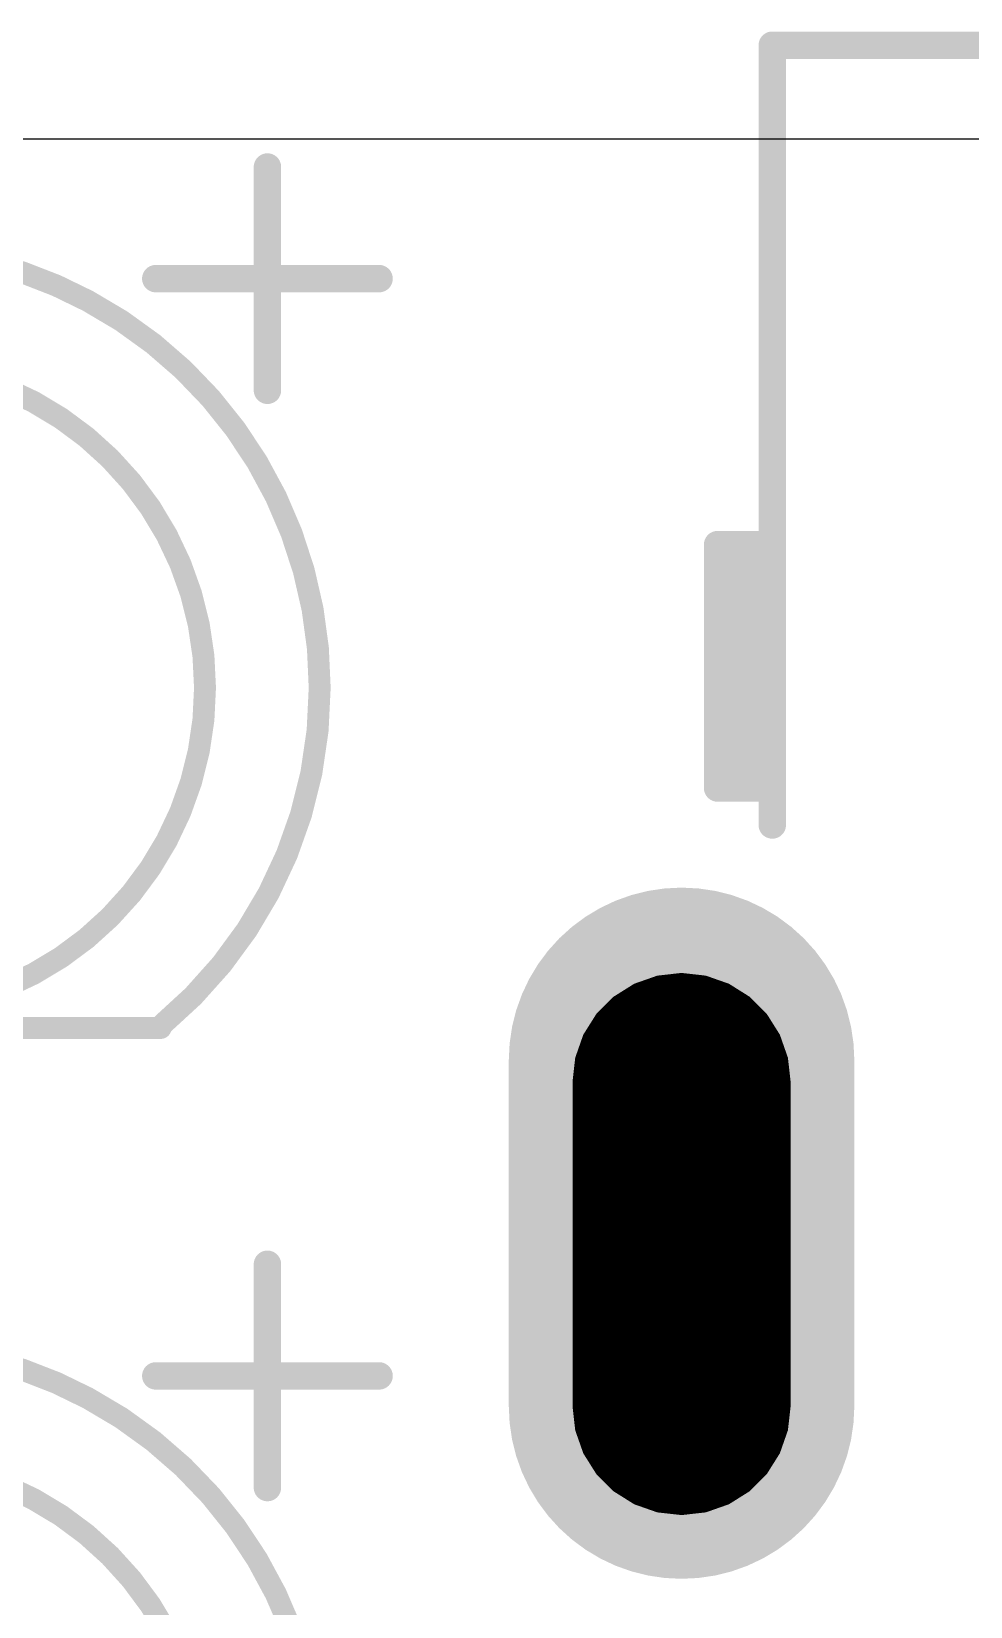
# Model space of a CAD drawing. Extents: x -2.2 to 51.7, y -0.4 to 51.
# Drawn here: x 34.67 to 39.02, y 43.69 to 50.98 of the extents above; entities that cross this region are included whole.
import ezdxf

# ---------------------------------------------------------------- set-up
doc = ezdxf.new("R2010")
doc.units = 0
for name, color, linetype in [('17', 94, 'CONTINUOUS'), ('20', 178, 'CONTINUOUS'), ('21', 250, 'CONTINUOUS'), ('253', 6, 'CONTINUOUS'), ('41', 14, 'CONTINUOUS'), ('46', 134, 'CONTINUOUS'), ('51', 250, 'CONTINUOUS')]:
    doc.layers.add(name, color=color, linetype=linetype)

# ---------------------------------------------------------------- blocks, each defined once
blk = doc.blocks.new('LONGP100')
at = {"const_width": 1}
blk.add_lwpolyline([(-0.5, 0), (0.5, 0)], dxfattribs=at)
at = {"const_width": 0.5}
for points in [[(-0.5, 0.25, 1), (-0.5, -0.25)], [(0.5, -0.25, 1), (0.5, 0.25)]]:
    blk.add_lwpolyline(points, format="xyb", dxfattribs=at)

msp = doc.modelspace()

# ---------------------------------------------------------------- linework, layer by layer
at = {"layer": '20'}
msp.add_line((49.53, 50.4825), (0, 50.4825), dxfattribs=at)
at = {"layer": '21'}
for points, const_width in [([(38.1318, 50.9175, 1), (38.0682, 50.9175)], 0.0635), ([(38.1, 50.9493, 1), (38.1, 50.8858)], 0.0635), ([(38.18, 50.9493, 1), (38.18, 50.8858)], 0.0635), ([(38.18, 50.8858, 1), (38.18, 50.9493)], 0.0635), ([(35.7943, 50.3537, 1), (35.7308, 50.3537)], 0.0635), ([(35.2456, 49.8686, 1), (35.2456, 49.8051)], 0.0635), ([(36.2794, 49.8051, 1), (36.2794, 49.8686)], 0.0635), ([(36.0045, 47.9425, 0.277), (34.9287, 49.7354)], 0.1016), ([(34.9407, 49.7578, 1), (34.9167, 49.713)], 0.0508), ([(35.7308, 49.3199, 1), (35.7943, 49.3199)], 0.0635), ([(35.2734, 46.3815, 0.2226), (36.0045, 47.9425)], 0.1016), ([(35.9791, 47.9425, 1), (36.0299, 47.9425)], 0.0508), ([(38.0682, 47.3075, 1), (38.1318, 47.3075)], 0.0635), ([(35.0139, 46.3931, 1), (35.0139, 46.3423)], 0.0508), ([(35.2679, 46.3423, 1), (35.2679, 46.3931)], 0.0508), ([(35.7943, 45.2737, 1), (35.7308, 45.2737)], 0.0635), ([(35.2456, 44.7886, 1), (35.2456, 44.7251)], 0.0635), ([(36.2794, 44.7251, 1), (36.2794, 44.7886)], 0.0635), ([(36.0045, 42.8625, 0.277), (34.9287, 44.6554)], 0.1016), ([(34.9407, 44.6778, 1), (34.9167, 44.633)], 0.0508), ([(35.7308, 44.2399, 1), (35.7943, 44.2399)], 0.0635)]:
    msp.add_lwpolyline(points, format="xyb", dxfattribs=dict(at, const_width=const_width))
for points, const_width in [([(38.18, 50.9175), (38.1, 50.9175)], 0.127), ([(38.1, 50.9175), (38.1, 47.3075)], 0.127), ([(48.18, 50.9175), (38.18, 50.9175)], 0.127), ([(35.7625, 49.3199), (35.7625, 50.3537)], 0.127), ([(35.2456, 49.8368), (36.2794, 49.8368)], 0.127), ([(35.2679, 46.3677), (35.0139, 46.3677)], 0.1016), ([(35.7625, 44.2399), (35.7625, 45.2737)], 0.127), ([(35.2456, 44.7568), (36.2794, 44.7568)], 0.127)]:
    msp.add_lwpolyline(points, dxfattribs=dict(at, const_width=const_width))
at = {"layer": '253', "const_width": 0.1016}
for points in [[(33.9725, 46.4415, 1), (33.9725, 49.4435, 1), (33.9725, 46.4415)], [(33.9725, 41.3615, 1), (33.9725, 44.3635, 1), (33.9725, 41.3615)]]:
    msp.add_lwpolyline(points, format="xyb", dxfattribs=at)
at = {"layer": '41', "const_width": 0.0635}
for points in [[(37.8788, 48.6055, 1), (37.8152, 48.6055)], [(37.847, 48.6373, 1), (37.847, 48.5737)], [(38.1248, 48.6055, 1), (38.0613, 48.6055)], [(38.093, 48.5737, 1), (38.093, 48.6373)], [(37.847, 48.5458, 1), (37.847, 48.4823)], [(38.093, 48.4823, 1), (38.093, 48.5458)], [(37.847, 48.4188, 1), (37.847, 48.3552)], [(38.093, 48.3552, 1), (38.093, 48.4188)], [(37.847, 48.2918, 1), (37.847, 48.2283)], [(38.093, 48.2283, 1), (38.093, 48.2918)], [(37.847, 48.1648, 1), (37.847, 48.1013)], [(38.093, 48.1013, 1), (38.093, 48.1648)], [(37.847, 48.0378, 1), (37.847, 47.9742)], [(38.093, 47.9742, 1), (38.093, 48.0378)], [(37.847, 47.9108, 1), (37.847, 47.8473)], [(38.093, 47.8473, 1), (38.093, 47.9108)], [(37.847, 47.7838, 1), (37.847, 47.7203)], [(38.093, 47.7203, 1), (38.093, 47.7838)], [(37.847, 47.6568, 1), (37.847, 47.5932)], [(38.093, 47.5932, 1), (38.093, 47.6568)], [(37.847, 47.5298, 1), (37.847, 47.4663)], [(38.093, 47.4663, 1), (38.093, 47.5298)], [(37.8152, 47.4785, 1), (37.8788, 47.4785)], [(37.847, 47.5103, 1), (37.847, 47.4468)], [(38.0613, 47.4785, 1), (38.1248, 47.4785)], [(38.093, 47.4468, 1), (38.093, 47.5103)]]:
    msp.add_lwpolyline(points, format="xyb", dxfattribs=at)
at = {"layer": '41', "const_width": 0.127}
for points in [[(38.093, 48.6055), (37.847, 48.6055)], [(37.847, 48.6055), (37.847, 47.4785)], [(38.093, 47.4785), (38.093, 48.6055)], [(37.847, 48.514), (38.093, 48.514)], [(37.847, 48.387), (38.093, 48.387)], [(37.847, 48.26), (38.093, 48.26)], [(37.847, 48.133), (38.093, 48.133)], [(37.847, 48.006), (38.093, 48.006)], [(37.847, 47.879), (38.093, 47.879)], [(37.847, 47.752), (38.093, 47.752)], [(37.847, 47.625), (38.093, 47.625)], [(37.847, 47.498), (38.093, 47.498)], [(37.847, 47.4785), (38.093, 47.4785)]]:
    msp.add_lwpolyline(points, dxfattribs=at)
at = {"layer": '46', "const_width": 0.01}
for points in [[(37.5687, 46.605), (37.4631, 46.568)], [(37.526, 46.59), (37.834, 46.59)], [(37.5546, 46.6), (37.8054, 46.6)], [(37.68, 46.6175), (37.5687, 46.605)], [(37.6134, 46.61), (37.7466, 46.61)], [(37.7913, 46.605), (37.68, 46.6175)], [(37.8969, 46.568), (37.7913, 46.605)], [(37.4631, 46.568), (37.3683, 46.5084)], [(37.3867, 46.52), (37.9733, 46.52)], [(37.4026, 46.53), (37.9574, 46.53)], [(37.4185, 46.54), (37.9415, 46.54)], [(37.4344, 46.55), (37.9256, 46.55)], [(37.4504, 46.56), (37.9096, 46.56)], [(37.4688, 46.57), (37.8912, 46.57)], [(37.4974, 46.58), (37.8626, 46.58)], [(37.9917, 46.5084), (37.8969, 46.568)], [(37.3683, 46.5084), (37.2891, 46.4292)], [(37.3098, 46.45), (38.0502, 46.45)], [(37.3198, 46.46), (38.0402, 46.46)], [(37.3298, 46.47), (38.0302, 46.47)], [(37.3398, 46.48), (38.0202, 46.48)], [(37.3498, 46.49), (38.0102, 46.49)], [(37.3598, 46.5), (38.0002, 46.5)], [(37.3708, 46.51), (37.9892, 46.51)], [(38.0709, 46.4292), (37.9917, 46.5084)], [(37.2891, 46.4292), (37.2295, 46.3344)], [(37.2581, 46.38), (38.1019, 46.38)], [(37.2644, 46.39), (38.0956, 46.39)], [(37.2707, 46.4), (38.0893, 46.4)], [(37.277, 46.41), (38.083, 46.41)], [(37.2833, 46.42), (38.0767, 46.42)], [(37.2898, 46.43), (38.0702, 46.43)], [(37.2998, 46.44), (38.0602, 46.44)], [(38.1305, 46.3344), (38.0709, 46.4292)], [(37.2295, 46.3344), (37.1925, 46.2288)], [(37.2175, 46.3), (38.1425, 46.3)], [(37.221, 46.31), (38.139, 46.31)], [(37.2245, 46.32), (38.1355, 46.32)], [(37.228, 46.33), (38.132, 46.33)], [(37.233, 46.34), (38.127, 46.34)], [(37.2393, 46.35), (38.1207, 46.35)], [(37.2456, 46.36), (38.1144, 46.36)], [(37.2519, 46.37), (38.1081, 46.37)], [(38.1675, 46.2288), (38.1305, 46.3344)], [(37.1925, 46.2288), (37.18, 46.1175)], [(37.193, 46.23), (38.167, 46.23)], [(37.1965, 46.24), (38.1635, 46.24)], [(37.2, 46.25), (38.16, 46.25)], [(37.2035, 46.26), (38.1565, 46.26)], [(37.207, 46.27), (38.153, 46.27)], [(37.2105, 46.28), (38.1495, 46.28)], [(37.214, 46.29), (38.146, 46.29)], [(38.18, 46.1175), (38.1675, 46.2288)], [(37.1848, 46.16), (38.1752, 46.16)], [(37.1859, 46.17), (38.1741, 46.17)], [(37.187, 46.18), (38.173, 46.18)], [(37.1882, 46.19), (38.1718, 46.19)], [(37.1893, 46.2), (38.1707, 46.2)], [(37.1904, 46.21), (38.1696, 46.21)], [(37.1916, 46.22), (38.1684, 46.22)], [(37.18, 46.1175), (37.18, 44.6175)], [(37.18, 46.11), (38.18, 46.11)], [(37.18, 46.1), (38.18, 46.1)], [(37.18, 46.09), (38.18, 46.09)], [(37.18, 46.08), (38.18, 46.08)], [(37.1803, 46.12), (38.1797, 46.12)], [(37.1814, 46.13), (38.1786, 46.13)], [(37.1825, 46.14), (38.1775, 46.14)], [(37.1837, 46.15), (38.1763, 46.15)], [(38.18, 44.6175), (38.18, 46.1175)], [(37.18, 46.07), (38.18, 46.07)], [(37.18, 46.06), (38.18, 46.06)], [(37.18, 46.05), (38.18, 46.05)], [(37.18, 46.04), (38.18, 46.04)], [(37.18, 46.03), (38.18, 46.03)], [(37.18, 46.02), (38.18, 46.02)], [(37.18, 46.01), (38.18, 46.01)], [(37.18, 46), (38.18, 46)], [(37.18, 45.99), (38.18, 45.99)], [(37.18, 45.98), (38.18, 45.98)], [(37.18, 45.97), (38.18, 45.97)], [(37.18, 45.96), (38.18, 45.96)], [(37.18, 45.95), (38.18, 45.95)], [(37.18, 45.94), (38.18, 45.94)], [(37.18, 45.93), (38.18, 45.93)], [(37.18, 45.92), (38.18, 45.92)], [(37.18, 45.91), (38.18, 45.91)], [(37.18, 45.9), (38.18, 45.9)], [(37.18, 45.89), (38.18, 45.89)], [(37.18, 45.88), (38.18, 45.88)], [(37.18, 45.87), (38.18, 45.87)], [(37.18, 45.86), (38.18, 45.86)], [(37.18, 45.85), (38.18, 45.85)], [(37.18, 45.84), (38.18, 45.84)], [(37.18, 45.83), (38.18, 45.83)], [(37.18, 45.82), (38.18, 45.82)], [(37.18, 45.81), (38.18, 45.81)], [(37.18, 45.8), (38.18, 45.8)], [(37.18, 45.79), (38.18, 45.79)], [(37.18, 45.78), (38.18, 45.78)], [(37.18, 45.77), (38.18, 45.77)], [(37.18, 45.76), (38.18, 45.76)], [(37.18, 45.75), (38.18, 45.75)], [(37.18, 45.74), (38.18, 45.74)], [(37.18, 45.73), (38.18, 45.73)], [(37.18, 45.72), (38.18, 45.72)], [(37.18, 45.71), (38.18, 45.71)], [(37.18, 45.7), (38.18, 45.7)], [(37.18, 45.69), (38.18, 45.69)], [(37.18, 45.68), (38.18, 45.68)], [(37.18, 45.67), (38.18, 45.67)], [(37.18, 45.66), (38.18, 45.66)], [(37.18, 45.65), (38.18, 45.65)], [(37.18, 45.64), (38.18, 45.64)], [(37.18, 45.63), (38.18, 45.63)], [(37.18, 45.62), (38.18, 45.62)], [(37.18, 45.61), (38.18, 45.61)], [(37.18, 45.6), (38.18, 45.6)], [(37.18, 45.59), (38.18, 45.59)], [(37.18, 45.58), (38.18, 45.58)], [(37.18, 45.57), (38.18, 45.57)], [(37.18, 45.56), (38.18, 45.56)], [(37.18, 45.55), (38.18, 45.55)], [(37.18, 45.54), (38.18, 45.54)], [(37.18, 45.53), (38.18, 45.53)], [(37.18, 45.52), (38.18, 45.52)], [(37.18, 45.51), (38.18, 45.51)], [(37.18, 45.5), (38.18, 45.5)], [(37.18, 45.49), (38.18, 45.49)], [(37.18, 45.48), (38.18, 45.48)], [(37.18, 45.47), (38.18, 45.47)], [(37.18, 45.46), (38.18, 45.46)], [(37.18, 45.45), (38.18, 45.45)], [(37.18, 45.44), (38.18, 45.44)], [(37.18, 45.43), (38.18, 45.43)], [(37.18, 45.42), (38.18, 45.42)], [(37.18, 45.41), (38.18, 45.41)], [(37.18, 45.4), (38.18, 45.4)], [(37.18, 45.39), (38.18, 45.39)], [(37.18, 45.38), (38.18, 45.38)], [(37.18, 45.37), (38.18, 45.37)], [(37.18, 45.36), (38.18, 45.36)], [(37.18, 45.35), (38.18, 45.35)], [(37.18, 45.34), (38.18, 45.34)], [(37.18, 45.33), (38.18, 45.33)], [(37.18, 45.32), (38.18, 45.32)], [(37.18, 45.31), (38.18, 45.31)], [(37.18, 45.3), (38.18, 45.3)], [(37.18, 45.29), (38.18, 45.29)], [(37.18, 45.28), (38.18, 45.28)], [(37.18, 45.27), (38.18, 45.27)], [(37.18, 45.26), (38.18, 45.26)], [(37.18, 45.25), (38.18, 45.25)], [(37.18, 45.24), (38.18, 45.24)], [(37.18, 45.23), (38.18, 45.23)], [(37.18, 45.22), (38.18, 45.22)], [(37.18, 45.21), (38.18, 45.21)], [(37.18, 45.2), (38.18, 45.2)], [(37.18, 45.19), (38.18, 45.19)], [(37.18, 45.18), (38.18, 45.18)], [(37.18, 45.17), (38.18, 45.17)], [(37.18, 45.16), (38.18, 45.16)], [(37.18, 45.15), (38.18, 45.15)], [(37.18, 45.14), (38.18, 45.14)], [(37.18, 45.13), (38.18, 45.13)], [(37.18, 45.12), (38.18, 45.12)], [(37.18, 45.11), (38.18, 45.11)], [(37.18, 45.1), (38.18, 45.1)], [(37.18, 45.09), (38.18, 45.09)], [(37.18, 45.08), (38.18, 45.08)], [(37.18, 45.07), (38.18, 45.07)], [(37.18, 45.06), (38.18, 45.06)], [(37.18, 45.05), (38.18, 45.05)], [(37.18, 45.04), (38.18, 45.04)], [(37.18, 45.03), (38.18, 45.03)], [(37.18, 45.02), (38.18, 45.02)], [(37.18, 45.01), (38.18, 45.01)], [(37.18, 45), (38.18, 45)], [(37.18, 44.99), (38.18, 44.99)], [(37.18, 44.98), (38.18, 44.98)], [(37.18, 44.97), (38.18, 44.97)], [(37.18, 44.96), (38.18, 44.96)], [(37.18, 44.95), (38.18, 44.95)], [(37.18, 44.94), (38.18, 44.94)], [(37.18, 44.93), (38.18, 44.93)], [(37.18, 44.92), (38.18, 44.92)], [(37.18, 44.91), (38.18, 44.91)], [(37.18, 44.9), (38.18, 44.9)], [(37.18, 44.89), (38.18, 44.89)], [(37.18, 44.88), (38.18, 44.88)], [(37.18, 44.87), (38.18, 44.87)], [(37.18, 44.86), (38.18, 44.86)], [(37.18, 44.85), (38.18, 44.85)], [(37.18, 44.84), (38.18, 44.84)], [(37.18, 44.83), (38.18, 44.83)], [(37.18, 44.82), (38.18, 44.82)], [(37.18, 44.81), (38.18, 44.81)], [(37.18, 44.8), (38.18, 44.8)], [(37.18, 44.79), (38.18, 44.79)], [(37.18, 44.78), (38.18, 44.78)], [(37.18, 44.77), (38.18, 44.77)], [(37.18, 44.76), (38.18, 44.76)], [(37.18, 44.75), (38.18, 44.75)], [(37.18, 44.74), (38.18, 44.74)], [(37.18, 44.73), (38.18, 44.73)], [(37.18, 44.72), (38.18, 44.72)], [(37.18, 44.71), (38.18, 44.71)], [(37.18, 44.7), (38.18, 44.7)], [(37.18, 44.69), (38.18, 44.69)], [(37.18, 44.68), (38.18, 44.68)], [(37.18, 44.67), (38.18, 44.67)], [(37.18, 44.66), (38.18, 44.66)], [(37.18, 44.65), (38.18, 44.65)], [(37.18, 44.64), (38.18, 44.64)], [(37.18, 44.63), (38.18, 44.63)], [(37.18, 44.62), (38.18, 44.62)], [(37.18, 44.6175), (37.1925, 44.5062)], [(37.1808, 44.61), (38.1792, 44.61)], [(37.182, 44.6), (38.178, 44.6)], [(37.1831, 44.59), (38.1769, 44.59)], [(37.1842, 44.58), (38.1758, 44.58)], [(37.1853, 44.57), (38.1746, 44.57)], [(37.1865, 44.56), (38.1735, 44.56)], [(37.1876, 44.55), (38.1724, 44.55)], [(38.1675, 44.5062), (38.18, 44.6175)], [(37.1887, 44.54), (38.1713, 44.54)], [(37.1899, 44.53), (38.1701, 44.53)], [(37.191, 44.52), (38.169, 44.52)], [(37.1921, 44.51), (38.1679, 44.51)], [(37.1925, 44.5062), (37.2295, 44.4006)], [(37.1947, 44.5), (38.1653, 44.5)], [(37.1982, 44.49), (38.1618, 44.49)], [(37.2017, 44.48), (38.1583, 44.48)], [(38.1305, 44.4006), (38.1675, 44.5062)], [(37.2052, 44.47), (38.1548, 44.47)], [(37.2087, 44.46), (38.1513, 44.46)], [(37.2122, 44.45), (38.1478, 44.45)], [(37.2157, 44.44), (38.1443, 44.44)], [(37.2192, 44.43), (38.1408, 44.43)], [(37.2227, 44.42), (38.1373, 44.42)], [(37.2262, 44.41), (38.1338, 44.41)], [(37.2295, 44.4006), (37.2891, 44.3058)], [(37.2299, 44.4), (38.1301, 44.4)], [(37.2362, 44.39), (38.1238, 44.39)], [(37.2424, 44.38), (38.1176, 44.38)], [(37.2487, 44.37), (38.1113, 44.37)], [(37.255, 44.36), (38.105, 44.36)], [(37.2613, 44.35), (38.0987, 44.35)], [(37.2676, 44.34), (38.0924, 44.34)], [(37.2739, 44.33), (38.0861, 44.33)], [(38.0709, 44.3058), (38.1305, 44.4006)], [(37.2801, 44.32), (38.0799, 44.32)], [(37.2864, 44.31), (38.0736, 44.31)], [(37.2891, 44.3058), (37.3683, 44.2266)], [(37.2948, 44.3), (38.0652, 44.3)], [(37.3048, 44.29), (38.0552, 44.29)], [(37.3148, 44.28), (38.0452, 44.28)], [(37.3248, 44.27), (38.0352, 44.27)], [(37.3348, 44.26), (38.0252, 44.26)], [(37.9917, 44.2266), (38.0709, 44.3058)], [(37.3448, 44.25), (38.0152, 44.25)], [(37.3548, 44.24), (38.0052, 44.24)], [(37.3648, 44.23), (37.9952, 44.23)], [(37.3683, 44.2266), (37.4631, 44.167)], [(37.3787, 44.22), (37.9813, 44.22)], [(37.3946, 44.21), (37.9653, 44.21)], [(37.4106, 44.2), (37.9494, 44.2)], [(37.4265, 44.19), (37.9335, 44.19)], [(37.8969, 44.167), (37.9917, 44.2266)], [(37.4424, 44.18), (37.9176, 44.18)], [(37.4583, 44.17), (37.9017, 44.17)], [(37.4631, 44.167), (37.5687, 44.13)], [(37.4831, 44.16), (37.8769, 44.16)], [(37.5117, 44.15), (37.8483, 44.15)], [(37.5403, 44.14), (37.8197, 44.14)], [(37.5687, 44.13), (37.68, 44.1175)], [(37.5691, 44.13), (37.7909, 44.13)], [(37.6578, 44.12), (37.7022, 44.12)], [(37.68, 44.1175), (37.7913, 44.13)], [(37.7913, 44.13), (37.8969, 44.167)]]:
    msp.add_lwpolyline(points, dxfattribs=at)
at = {"layer": '46', "const_width": 0.005}
for points in [[(37.526, 46.5925, 1), (37.526, 46.5875)], [(37.5546, 46.6025, 1), (37.5546, 46.5975)], [(37.5685, 46.6074, 1), (37.569, 46.6025)], [(37.5696, 46.6026, 1), (37.5679, 46.6073)], [(37.6134, 46.6125, 1), (37.6134, 46.6075)], [(37.6803, 46.62, 1), (37.6797, 46.615)], [(37.6803, 46.615, 1), (37.6797, 46.62)], [(37.7466, 46.6075, 1), (37.7466, 46.6125)], [(37.7921, 46.6073, 1), (37.7904, 46.6026)], [(37.791, 46.6025, 1), (37.7915, 46.6074)], [(37.8054, 46.5975, 1), (37.8054, 46.6025)], [(37.834, 46.5875, 1), (37.834, 46.5925)], [(37.3867, 46.5225, 1), (37.3867, 46.5175)], [(37.4026, 46.5325, 1), (37.4026, 46.5275)], [(37.4185, 46.5425, 1), (37.4185, 46.5375)], [(37.4344, 46.5525, 1), (37.4344, 46.5475)], [(37.4504, 46.5625, 1), (37.4504, 46.5575)], [(37.4622, 46.5703, 1), (37.4639, 46.5656)], [(37.4644, 46.5659, 1), (37.4617, 46.5701)], [(37.4688, 46.5725, 1), (37.4688, 46.5675)], [(37.4974, 46.5825, 1), (37.4974, 46.5775)], [(37.8626, 46.5775, 1), (37.8626, 46.5825)], [(37.8912, 46.5675, 1), (37.8912, 46.5725)], [(37.8983, 46.5701, 1), (37.8956, 46.5659)], [(37.8961, 46.5656, 1), (37.8978, 46.5703)], [(37.9096, 46.5575, 1), (37.9096, 46.5625)], [(37.9256, 46.5475, 1), (37.9256, 46.5525)], [(37.9415, 46.5375, 1), (37.9415, 46.5425)], [(37.9574, 46.5275, 1), (37.9574, 46.5325)], [(37.9733, 46.5175, 1), (37.9733, 46.5225)], [(37.3098, 46.4525, 1), (37.3098, 46.4475)], [(37.3198, 46.4625, 1), (37.3198, 46.4575)], [(37.3298, 46.4725, 1), (37.3298, 46.4675)], [(37.3398, 46.4825, 1), (37.3398, 46.4775)], [(37.3498, 46.4925, 1), (37.3498, 46.4875)], [(37.3598, 46.5025, 1), (37.3598, 46.4975)], [(37.3669, 46.5105, 1), (37.3696, 46.5063)], [(37.37, 46.5066, 1), (37.3665, 46.5102)], [(37.3708, 46.5125, 1), (37.3708, 46.5075)], [(37.9892, 46.5075, 1), (37.9892, 46.5125)], [(37.9935, 46.5102, 1), (37.99, 46.5066)], [(37.9904, 46.5063, 1), (37.9931, 46.5105)], [(38.0002, 46.4975, 1), (38.0002, 46.5025)], [(38.0102, 46.4875, 1), (38.0102, 46.4925)], [(38.0202, 46.4775, 1), (38.0202, 46.4825)], [(38.0302, 46.4675, 1), (38.0302, 46.4725)], [(38.0402, 46.4575, 1), (38.0402, 46.4625)], [(38.0502, 46.4475, 1), (38.0502, 46.4525)], [(37.2581, 46.3825, 1), (37.2581, 46.3775)], [(37.2644, 46.3925, 1), (37.2644, 46.3875)], [(37.2707, 46.4025, 1), (37.2707, 46.3975)], [(37.277, 46.4125, 1), (37.277, 46.4075)], [(37.2833, 46.4225, 1), (37.2833, 46.4175)], [(37.2873, 46.431, 1), (37.2909, 46.4275)], [(37.2912, 46.4279, 1), (37.287, 46.4306)], [(37.2898, 46.4325, 1), (37.2898, 46.4275)], [(37.2998, 46.4425, 1), (37.2998, 46.4375)], [(38.0602, 46.4375, 1), (38.0602, 46.4425)], [(38.073, 46.4306, 1), (38.0688, 46.4279)], [(38.0691, 46.4275, 1), (38.0727, 46.431)], [(38.0702, 46.4275, 1), (38.0702, 46.4325)], [(38.0767, 46.4175, 1), (38.0767, 46.4225)], [(38.083, 46.4075, 1), (38.083, 46.4125)], [(38.0893, 46.3975, 1), (38.0893, 46.4025)], [(38.0956, 46.3875, 1), (38.0956, 46.3925)], [(38.1019, 46.3775, 1), (38.1019, 46.3825)], [(37.2175, 46.3025, 1), (37.2175, 46.2975)], [(37.221, 46.3125, 1), (37.221, 46.3075)], [(37.2245, 46.3225, 1), (37.2245, 46.3175)], [(37.228, 46.3325, 1), (37.228, 46.3275)], [(37.2274, 46.3358, 1), (37.2316, 46.3331)], [(37.2319, 46.3336, 1), (37.2272, 46.3353)], [(37.233, 46.3425, 1), (37.233, 46.3375)], [(37.2393, 46.3525, 1), (37.2393, 46.3475)], [(37.2456, 46.3625, 1), (37.2456, 46.3575)], [(37.2519, 46.3725, 1), (37.2519, 46.3675)], [(38.1081, 46.3675, 1), (38.1081, 46.3725)], [(38.1144, 46.3575, 1), (38.1144, 46.3625)], [(38.1207, 46.3475, 1), (38.1207, 46.3525)], [(38.127, 46.3375, 1), (38.127, 46.3425)], [(38.1328, 46.3353, 1), (38.1281, 46.3336)], [(38.1284, 46.3331, 1), (38.1326, 46.3358)], [(38.132, 46.3275, 1), (38.132, 46.3325)], [(38.1355, 46.3175, 1), (38.1355, 46.3225)], [(38.139, 46.3075, 1), (38.139, 46.3125)], [(38.1425, 46.2975, 1), (38.1425, 46.3025)], [(37.195, 46.2285, 1), (37.1901, 46.229)], [(37.1902, 46.2296, 1), (37.1949, 46.2279)], [(37.193, 46.2325, 1), (37.193, 46.2275)], [(37.1965, 46.2425, 1), (37.1965, 46.2375)], [(37.2, 46.2525, 1), (37.2, 46.2475)], [(37.2035, 46.2625, 1), (37.2035, 46.2575)], [(37.207, 46.2725, 1), (37.207, 46.2675)], [(37.2105, 46.2825, 1), (37.2105, 46.2775)], [(37.214, 46.2925, 1), (37.214, 46.2875)], [(38.146, 46.2875, 1), (38.146, 46.2925)], [(38.1495, 46.2775, 1), (38.1495, 46.2825)], [(38.153, 46.2675, 1), (38.153, 46.2725)], [(38.1565, 46.2575, 1), (38.1565, 46.2625)], [(38.16, 46.2475, 1), (38.16, 46.2525)], [(38.1635, 46.2375, 1), (38.1635, 46.2425)], [(38.1699, 46.229, 1), (38.165, 46.2285)], [(38.1651, 46.2279, 1), (38.1698, 46.2296)], [(38.167, 46.2275, 1), (38.167, 46.2325)], [(37.1848, 46.1625, 1), (37.1848, 46.1575)], [(37.1859, 46.1725, 1), (37.1859, 46.1675)], [(37.187, 46.1825, 1), (37.187, 46.1775)], [(37.1882, 46.1925, 1), (37.1882, 46.1875)], [(37.1893, 46.2025, 1), (37.1893, 46.1975)], [(37.1904, 46.2125, 1), (37.1904, 46.2075)], [(37.1916, 46.2225, 1), (37.1916, 46.2175)], [(38.1684, 46.2175, 1), (38.1684, 46.2225)], [(38.1696, 46.2075, 1), (38.1696, 46.2125)], [(38.1707, 46.1975, 1), (38.1707, 46.2025)], [(38.1718, 46.1875, 1), (38.1718, 46.1925)], [(38.173, 46.1775, 1), (38.173, 46.1825)], [(38.1741, 46.1675, 1), (38.1741, 46.1725)], [(38.1752, 46.1575, 1), (38.1752, 46.1625)], [(37.1825, 46.1175, 1), (37.1775, 46.1175)], [(37.1775, 46.1178, 1), (37.1825, 46.1172)], [(37.18, 46.1125, 1), (37.18, 46.1075)], [(37.18, 46.1025, 1), (37.18, 46.0975)], [(37.18, 46.0925, 1), (37.18, 46.0875)], [(37.18, 46.0825, 1), (37.18, 46.0775)], [(37.1803, 46.1225, 1), (37.1803, 46.1175)], [(37.1814, 46.1325, 1), (37.1814, 46.1275)], [(37.1825, 46.1425, 1), (37.1825, 46.1375)], [(37.1837, 46.1525, 1), (37.1837, 46.1475)], [(38.1763, 46.1475, 1), (38.1763, 46.1525)], [(38.1775, 46.1375, 1), (38.1775, 46.1425)], [(38.1825, 46.1175, 1), (38.1775, 46.1175)], [(38.1775, 46.1172, 1), (38.1825, 46.1178)], [(38.1786, 46.1275, 1), (38.1786, 46.1325)], [(38.1797, 46.1175, 1), (38.1797, 46.1225)], [(38.18, 46.1075, 1), (38.18, 46.1125)], [(38.18, 46.0975, 1), (38.18, 46.1025)], [(38.18, 46.0875, 1), (38.18, 46.0925)], [(38.18, 46.0775, 1), (38.18, 46.0825)], [(37.18, 46.0725, 1), (37.18, 46.0675)], [(37.18, 46.0625, 1), (37.18, 46.0575)], [(37.18, 46.0525, 1), (37.18, 46.0475)], [(37.18, 46.0425, 1), (37.18, 46.0375)], [(37.18, 46.0325, 1), (37.18, 46.0275)], [(37.18, 46.0225, 1), (37.18, 46.0175)], [(37.18, 46.0125, 1), (37.18, 46.0075)], [(38.18, 46.0675, 1), (38.18, 46.0725)], [(38.18, 46.0575, 1), (38.18, 46.0625)], [(38.18, 46.0475, 1), (38.18, 46.0525)], [(38.18, 46.0375, 1), (38.18, 46.0425)], [(38.18, 46.0275, 1), (38.18, 46.0325)], [(38.18, 46.0175, 1), (38.18, 46.0225)], [(38.18, 46.0075, 1), (38.18, 46.0125)], [(37.18, 46.0025, 1), (37.18, 45.9975)], [(37.18, 45.9925, 1), (37.18, 45.9875)], [(37.18, 45.9825, 1), (37.18, 45.9775)], [(37.18, 45.9725, 1), (37.18, 45.9675)], [(37.18, 45.9625, 1), (37.18, 45.9575)], [(37.18, 45.9525, 1), (37.18, 45.9475)], [(37.18, 45.9425, 1), (37.18, 45.9375)], [(38.18, 45.9975, 1), (38.18, 46.0025)], [(38.18, 45.9875, 1), (38.18, 45.9925)], [(38.18, 45.9775, 1), (38.18, 45.9825)], [(38.18, 45.9675, 1), (38.18, 45.9725)], [(38.18, 45.9575, 1), (38.18, 45.9625)], [(38.18, 45.9475, 1), (38.18, 45.9525)], [(38.18, 45.9375, 1), (38.18, 45.9425)], [(37.18, 45.9325, 1), (37.18, 45.9275)], [(37.18, 45.9225, 1), (37.18, 45.9175)], [(37.18, 45.9125, 1), (37.18, 45.9075)], [(37.18, 45.9025, 1), (37.18, 45.8975)], [(37.18, 45.8925, 1), (37.18, 45.8875)], [(37.18, 45.8825, 1), (37.18, 45.8775)], [(37.18, 45.8725, 1), (37.18, 45.8675)], [(38.18, 45.9275, 1), (38.18, 45.9325)], [(38.18, 45.9175, 1), (38.18, 45.9225)], [(38.18, 45.9075, 1), (38.18, 45.9125)], [(38.18, 45.8975, 1), (38.18, 45.9025)], [(38.18, 45.8875, 1), (38.18, 45.8925)], [(38.18, 45.8775, 1), (38.18, 45.8825)], [(38.18, 45.8675, 1), (38.18, 45.8725)], [(37.18, 45.8625, 1), (37.18, 45.8575)], [(37.18, 45.8525, 1), (37.18, 45.8475)], [(37.18, 45.8425, 1), (37.18, 45.8375)], [(37.18, 45.8325, 1), (37.18, 45.8275)], [(37.18, 45.8225, 1), (37.18, 45.8175)], [(37.18, 45.8125, 1), (37.18, 45.8075)], [(37.18, 45.8025, 1), (37.18, 45.7975)], [(37.18, 45.7925, 1), (37.18, 45.7875)], [(38.18, 45.8575, 1), (38.18, 45.8625)], [(38.18, 45.8475, 1), (38.18, 45.8525)], [(38.18, 45.8375, 1), (38.18, 45.8425)], [(38.18, 45.8275, 1), (38.18, 45.8325)], [(38.18, 45.8175, 1), (38.18, 45.8225)], [(38.18, 45.8075, 1), (38.18, 45.8125)], [(38.18, 45.7975, 1), (38.18, 45.8025)], [(38.18, 45.7875, 1), (38.18, 45.7925)], [(37.18, 45.7825, 1), (37.18, 45.7775)], [(37.18, 45.7725, 1), (37.18, 45.7675)], [(37.18, 45.7625, 1), (37.18, 45.7575)], [(37.18, 45.7525, 1), (37.18, 45.7475)], [(37.18, 45.7425, 1), (37.18, 45.7375)], [(37.18, 45.7325, 1), (37.18, 45.7275)], [(37.18, 45.7225, 1), (37.18, 45.7175)], [(38.18, 45.7775, 1), (38.18, 45.7825)], [(38.18, 45.7675, 1), (38.18, 45.7725)], [(38.18, 45.7575, 1), (38.18, 45.7625)], [(38.18, 45.7475, 1), (38.18, 45.7525)], [(38.18, 45.7375, 1), (38.18, 45.7425)], [(38.18, 45.7275, 1), (38.18, 45.7325)], [(38.18, 45.7175, 1), (38.18, 45.7225)], [(37.18, 45.7125, 1), (37.18, 45.7075)], [(37.18, 45.7025, 1), (37.18, 45.6975)], [(37.18, 45.6925, 1), (37.18, 45.6875)], [(37.18, 45.6825, 1), (37.18, 45.6775)], [(37.18, 45.6725, 1), (37.18, 45.6675)], [(37.18, 45.6625, 1), (37.18, 45.6575)], [(37.18, 45.6525, 1), (37.18, 45.6475)], [(38.18, 45.7075, 1), (38.18, 45.7125)], [(38.18, 45.6975, 1), (38.18, 45.7025)], [(38.18, 45.6875, 1), (38.18, 45.6925)], [(38.18, 45.6775, 1), (38.18, 45.6825)], [(38.18, 45.6675, 1), (38.18, 45.6725)], [(38.18, 45.6575, 1), (38.18, 45.6625)], [(38.18, 45.6475, 1), (38.18, 45.6525)], [(37.18, 45.6425, 1), (37.18, 45.6375)], [(37.18, 45.6325, 1), (37.18, 45.6275)], [(37.18, 45.6225, 1), (37.18, 45.6175)], [(37.18, 45.6125, 1), (37.18, 45.6075)], [(37.18, 45.6025, 1), (37.18, 45.5975)], [(37.18, 45.5925, 1), (37.18, 45.5875)], [(37.18, 45.5825, 1), (37.18, 45.5775)], [(37.18, 45.5725, 1), (37.18, 45.5675)], [(38.18, 45.6375, 1), (38.18, 45.6425)], [(38.18, 45.6275, 1), (38.18, 45.6325)], [(38.18, 45.6175, 1), (38.18, 45.6225)], [(38.18, 45.6075, 1), (38.18, 45.6125)], [(38.18, 45.5975, 1), (38.18, 45.6025)], [(38.18, 45.5875, 1), (38.18, 45.5925)], [(38.18, 45.5775, 1), (38.18, 45.5825)], [(38.18, 45.5675, 1), (38.18, 45.5725)], [(37.18, 45.5625, 1), (37.18, 45.5575)], [(37.18, 45.5525, 1), (37.18, 45.5475)], [(37.18, 45.5425, 1), (37.18, 45.5375)], [(37.18, 45.5325, 1), (37.18, 45.5275)], [(37.18, 45.5225, 1), (37.18, 45.5175)], [(37.18, 45.5125, 1), (37.18, 45.5075)], [(37.18, 45.5025, 1), (37.18, 45.4975)], [(38.18, 45.5575, 1), (38.18, 45.5625)], [(38.18, 45.5475, 1), (38.18, 45.5525)], [(38.18, 45.5375, 1), (38.18, 45.5425)], [(38.18, 45.5275, 1), (38.18, 45.5325)], [(38.18, 45.5175, 1), (38.18, 45.5225)], [(38.18, 45.5075, 1), (38.18, 45.5125)], [(38.18, 45.4975, 1), (38.18, 45.5025)], [(37.18, 45.4925, 1), (37.18, 45.4875)], [(37.18, 45.4825, 1), (37.18, 45.4775)], [(37.18, 45.4725, 1), (37.18, 45.4675)], [(37.18, 45.4625, 1), (37.18, 45.4575)], [(37.18, 45.4525, 1), (37.18, 45.4475)], [(37.18, 45.4425, 1), (37.18, 45.4375)], [(37.18, 45.4325, 1), (37.18, 45.4275)], [(38.18, 45.4875, 1), (38.18, 45.4925)], [(38.18, 45.4775, 1), (38.18, 45.4825)], [(38.18, 45.4675, 1), (38.18, 45.4725)], [(38.18, 45.4575, 1), (38.18, 45.4625)], [(38.18, 45.4475, 1), (38.18, 45.4525)], [(38.18, 45.4375, 1), (38.18, 45.4425)], [(38.18, 45.4275, 1), (38.18, 45.4325)], [(37.18, 45.4225, 1), (37.18, 45.4175)], [(37.18, 45.4125, 1), (37.18, 45.4075)], [(37.18, 45.4025, 1), (37.18, 45.3975)], [(37.18, 45.3925, 1), (37.18, 45.3875)], [(37.18, 45.3825, 1), (37.18, 45.3775)], [(37.18, 45.3725, 1), (37.18, 45.3675)], [(37.18, 45.3625, 1), (37.18, 45.3575)], [(37.18, 45.3525, 1), (37.18, 45.3475)], [(38.18, 45.4175, 1), (38.18, 45.4225)], [(38.18, 45.4075, 1), (38.18, 45.4125)], [(38.18, 45.3975, 1), (38.18, 45.4025)], [(38.18, 45.3875, 1), (38.18, 45.3925)], [(38.18, 45.3775, 1), (38.18, 45.3825)], [(38.18, 45.3675, 1), (38.18, 45.3725)], [(38.18, 45.3575, 1), (38.18, 45.3625)], [(38.18, 45.3475, 1), (38.18, 45.3525)], [(37.18, 45.3425, 1), (37.18, 45.3375)], [(37.18, 45.3325, 1), (37.18, 45.3275)], [(37.18, 45.3225, 1), (37.18, 45.3175)], [(37.18, 45.3125, 1), (37.18, 45.3075)], [(37.18, 45.3025, 1), (37.18, 45.2975)], [(37.18, 45.2925, 1), (37.18, 45.2875)], [(37.18, 45.2825, 1), (37.18, 45.2775)], [(38.18, 45.3375, 1), (38.18, 45.3425)], [(38.18, 45.3275, 1), (38.18, 45.3325)], [(38.18, 45.3175, 1), (38.18, 45.3225)], [(38.18, 45.3075, 1), (38.18, 45.3125)], [(38.18, 45.2975, 1), (38.18, 45.3025)], [(38.18, 45.2875, 1), (38.18, 45.2925)], [(38.18, 45.2775, 1), (38.18, 45.2825)], [(37.18, 45.2725, 1), (37.18, 45.2675)], [(37.18, 45.2625, 1), (37.18, 45.2575)], [(37.18, 45.2525, 1), (37.18, 45.2475)], [(37.18, 45.2425, 1), (37.18, 45.2375)], [(37.18, 45.2325, 1), (37.18, 45.2275)], [(37.18, 45.2225, 1), (37.18, 45.2175)], [(37.18, 45.2125, 1), (37.18, 45.2075)], [(38.18, 45.2675, 1), (38.18, 45.2725)], [(38.18, 45.2575, 1), (38.18, 45.2625)], [(38.18, 45.2475, 1), (38.18, 45.2525)], [(38.18, 45.2375, 1), (38.18, 45.2425)], [(38.18, 45.2275, 1), (38.18, 45.2325)], [(38.18, 45.2175, 1), (38.18, 45.2225)], [(38.18, 45.2075, 1), (38.18, 45.2125)], [(37.18, 45.2025, 1), (37.18, 45.1975)], [(37.18, 45.1925, 1), (37.18, 45.1875)], [(37.18, 45.1825, 1), (37.18, 45.1775)], [(37.18, 45.1725, 1), (37.18, 45.1675)], [(37.18, 45.1625, 1), (37.18, 45.1575)], [(37.18, 45.1525, 1), (37.18, 45.1475)], [(37.18, 45.1425, 1), (37.18, 45.1375)], [(38.18, 45.1975, 1), (38.18, 45.2025)], [(38.18, 45.1875, 1), (38.18, 45.1925)], [(38.18, 45.1775, 1), (38.18, 45.1825)], [(38.18, 45.1675, 1), (38.18, 45.1725)], [(38.18, 45.1575, 1), (38.18, 45.1625)], [(38.18, 45.1475, 1), (38.18, 45.1525)], [(38.18, 45.1375, 1), (38.18, 45.1425)], [(37.18, 45.1325, 1), (37.18, 45.1275)], [(37.18, 45.1225, 1), (37.18, 45.1175)], [(37.18, 45.1125, 1), (37.18, 45.1075)], [(37.18, 45.1025, 1), (37.18, 45.0975)], [(37.18, 45.0925, 1), (37.18, 45.0875)], [(37.18, 45.0825, 1), (37.18, 45.0775)], [(37.18, 45.0725, 1), (37.18, 45.0675)], [(37.18, 45.0625, 1), (37.18, 45.0575)], [(38.18, 45.1275, 1), (38.18, 45.1325)], [(38.18, 45.1175, 1), (38.18, 45.1225)], [(38.18, 45.1075, 1), (38.18, 45.1125)], [(38.18, 45.0975, 1), (38.18, 45.1025)], [(38.18, 45.0875, 1), (38.18, 45.0925)], [(38.18, 45.0775, 1), (38.18, 45.0825)], [(38.18, 45.0675, 1), (38.18, 45.0725)], [(38.18, 45.0575, 1), (38.18, 45.0625)], [(37.18, 45.0525, 1), (37.18, 45.0475)], [(37.18, 45.0425, 1), (37.18, 45.0375)], [(37.18, 45.0325, 1), (37.18, 45.0275)], [(37.18, 45.0225, 1), (37.18, 45.0175)], [(37.18, 45.0125, 1), (37.18, 45.0075)], [(37.18, 45.0025, 1), (37.18, 44.9975)], [(37.18, 44.9925, 1), (37.18, 44.9875)], [(38.18, 45.0475, 1), (38.18, 45.0525)], [(38.18, 45.0375, 1), (38.18, 45.0425)], [(38.18, 45.0275, 1), (38.18, 45.0325)], [(38.18, 45.0175, 1), (38.18, 45.0225)], [(38.18, 45.0075, 1), (38.18, 45.0125)], [(38.18, 44.9975, 1), (38.18, 45.0025)], [(38.18, 44.9875, 1), (38.18, 44.9925)], [(37.18, 44.9825, 1), (37.18, 44.9775)], [(37.18, 44.9725, 1), (37.18, 44.9675)], [(37.18, 44.9625, 1), (37.18, 44.9575)], [(37.18, 44.9525, 1), (37.18, 44.9475)], [(37.18, 44.9425, 1), (37.18, 44.9375)], [(37.18, 44.9325, 1), (37.18, 44.9275)], [(37.18, 44.9225, 1), (37.18, 44.9175)], [(38.18, 44.9775, 1), (38.18, 44.9825)], [(38.18, 44.9675, 1), (38.18, 44.9725)], [(38.18, 44.9575, 1), (38.18, 44.9625)], [(38.18, 44.9475, 1), (38.18, 44.9525)], [(38.18, 44.9375, 1), (38.18, 44.9425)], [(38.18, 44.9275, 1), (38.18, 44.9325)], [(38.18, 44.9175, 1), (38.18, 44.9225)], [(37.18, 44.9125, 1), (37.18, 44.9075)], [(37.18, 44.9025, 1), (37.18, 44.8975)], [(37.18, 44.8925, 1), (37.18, 44.8875)], [(37.18, 44.8825, 1), (37.18, 44.8775)], [(37.18, 44.8725, 1), (37.18, 44.8675)], [(37.18, 44.8625, 1), (37.18, 44.8575)], [(37.18, 44.8525, 1), (37.18, 44.8475)], [(37.18, 44.8425, 1), (37.18, 44.8375)], [(38.18, 44.9075, 1), (38.18, 44.9125)], [(38.18, 44.8975, 1), (38.18, 44.9025)], [(38.18, 44.8875, 1), (38.18, 44.8925)], [(38.18, 44.8775, 1), (38.18, 44.8825)], [(38.18, 44.8675, 1), (38.18, 44.8725)], [(38.18, 44.8575, 1), (38.18, 44.8625)], [(38.18, 44.8475, 1), (38.18, 44.8525)], [(38.18, 44.8375, 1), (38.18, 44.8425)], [(37.18, 44.8325, 1), (37.18, 44.8275)], [(37.18, 44.8225, 1), (37.18, 44.8175)], [(37.18, 44.8125, 1), (37.18, 44.8075)], [(37.18, 44.8025, 1), (37.18, 44.7975)], [(37.18, 44.7925, 1), (37.18, 44.7875)], [(37.18, 44.7825, 1), (37.18, 44.7775)], [(37.18, 44.7725, 1), (37.18, 44.7675)], [(38.18, 44.8275, 1), (38.18, 44.8325)], [(38.18, 44.8175, 1), (38.18, 44.8225)], [(38.18, 44.8075, 1), (38.18, 44.8125)], [(38.18, 44.7975, 1), (38.18, 44.8025)], [(38.18, 44.7875, 1), (38.18, 44.7925)], [(38.18, 44.7775, 1), (38.18, 44.7825)], [(38.18, 44.7675, 1), (38.18, 44.7725)], [(37.18, 44.7625, 1), (37.18, 44.7575)], [(37.18, 44.7525, 1), (37.18, 44.7475)], [(37.18, 44.7425, 1), (37.18, 44.7375)], [(37.18, 44.7325, 1), (37.18, 44.7275)], [(37.18, 44.7225, 1), (37.18, 44.7175)], [(37.18, 44.7125, 1), (37.18, 44.7075)], [(37.18, 44.7025, 1), (37.18, 44.6975)], [(38.18, 44.7575, 1), (38.18, 44.7625)], [(38.18, 44.7475, 1), (38.18, 44.7525)], [(38.18, 44.7375, 1), (38.18, 44.7425)], [(38.18, 44.7275, 1), (38.18, 44.7325)], [(38.18, 44.7175, 1), (38.18, 44.7225)], [(38.18, 44.7075, 1), (38.18, 44.7125)], [(38.18, 44.6975, 1), (38.18, 44.7025)], [(37.18, 44.6925, 1), (37.18, 44.6875)], [(37.18, 44.6825, 1), (37.18, 44.6775)], [(37.18, 44.6725, 1), (37.18, 44.6675)], [(37.18, 44.6625, 1), (37.18, 44.6575)], [(37.18, 44.6525, 1), (37.18, 44.6475)], [(37.18, 44.6425, 1), (37.18, 44.6375)], [(37.18, 44.6325, 1), (37.18, 44.6275)], [(38.18, 44.6875, 1), (38.18, 44.6925)], [(38.18, 44.6775, 1), (38.18, 44.6825)], [(38.18, 44.6675, 1), (38.18, 44.6725)], [(38.18, 44.6575, 1), (38.18, 44.6625)], [(38.18, 44.6475, 1), (38.18, 44.6525)], [(38.18, 44.6375, 1), (38.18, 44.6425)], [(38.18, 44.6275, 1), (38.18, 44.6325)], [(37.18, 44.6225, 1), (37.18, 44.6175)], [(37.1825, 44.6178, 1), (37.1775, 44.6172)], [(37.1775, 44.6175, 1), (37.1825, 44.6175)], [(37.1808, 44.6125, 1), (37.1808, 44.6075)], [(37.182, 44.6025, 1), (37.182, 44.5975)], [(37.1831, 44.5925, 1), (37.1831, 44.5875)], [(37.1842, 44.5825, 1), (37.1842, 44.5775)], [(37.1853, 44.5725, 1), (37.1853, 44.5675)], [(37.1865, 44.5625, 1), (37.1865, 44.5575)], [(37.1876, 44.5525, 1), (37.1876, 44.5475)], [(38.1724, 44.5475, 1), (38.1724, 44.5525)], [(38.1735, 44.5575, 1), (38.1735, 44.5625)], [(38.1746, 44.5675, 1), (38.1746, 44.5725)], [(38.1758, 44.5775, 1), (38.1758, 44.5825)], [(38.1769, 44.5875, 1), (38.1769, 44.5925)], [(38.1825, 44.6172, 1), (38.1775, 44.6178)], [(38.1775, 44.6175, 1), (38.1825, 44.6175)], [(38.178, 44.5975, 1), (38.178, 44.6025)], [(38.1792, 44.6075, 1), (38.1792, 44.6125)], [(38.18, 44.6175, 1), (38.18, 44.6225)], [(37.1887, 44.5425, 1), (37.1887, 44.5375)], [(37.1899, 44.5325, 1), (37.1899, 44.5275)], [(37.191, 44.5225, 1), (37.191, 44.5175)], [(37.1921, 44.5125, 1), (37.1921, 44.5075)], [(37.1949, 44.5071, 1), (37.1902, 44.5054)], [(37.1901, 44.506, 1), (37.195, 44.5065)], [(37.1947, 44.5025, 1), (37.1947, 44.4975)], [(37.1982, 44.4925, 1), (37.1982, 44.4875)], [(37.2017, 44.4825, 1), (37.2017, 44.4775)], [(38.1583, 44.4775, 1), (38.1583, 44.4825)], [(38.1618, 44.4875, 1), (38.1618, 44.4925)], [(38.165, 44.5065, 1), (38.1699, 44.506)], [(38.1698, 44.5054, 1), (38.1651, 44.5071)], [(38.1653, 44.4975, 1), (38.1653, 44.5025)], [(38.1679, 44.5075, 1), (38.1679, 44.5125)], [(38.169, 44.5175, 1), (38.169, 44.5225)], [(38.1701, 44.5275, 1), (38.1701, 44.5325)], [(38.1713, 44.5375, 1), (38.1713, 44.5425)], [(37.2052, 44.4725, 1), (37.2052, 44.4675)], [(37.2087, 44.4625, 1), (37.2087, 44.4575)], [(37.2122, 44.4525, 1), (37.2122, 44.4475)], [(37.2157, 44.4425, 1), (37.2157, 44.4375)], [(37.2192, 44.4325, 1), (37.2192, 44.4275)], [(37.2227, 44.4225, 1), (37.2227, 44.4175)], [(37.2262, 44.4125, 1), (37.2262, 44.4075)], [(38.1338, 44.4075, 1), (38.1338, 44.4125)], [(38.1373, 44.4175, 1), (38.1373, 44.4225)], [(38.1408, 44.4275, 1), (38.1408, 44.4325)], [(38.1443, 44.4375, 1), (38.1443, 44.4425)], [(38.1478, 44.4475, 1), (38.1478, 44.4525)], [(38.1513, 44.4575, 1), (38.1513, 44.4625)], [(38.1548, 44.4675, 1), (38.1548, 44.4725)], [(37.2316, 44.4019, 1), (37.2274, 44.3992)], [(37.2272, 44.3997, 1), (37.2319, 44.4014)], [(37.2299, 44.4025, 1), (37.2299, 44.3975)], [(37.2362, 44.3925, 1), (37.2362, 44.3875)], [(37.2424, 44.3825, 1), (37.2424, 44.3775)], [(37.2487, 44.3725, 1), (37.2487, 44.3675)], [(37.255, 44.3625, 1), (37.255, 44.3575)], [(37.2613, 44.3525, 1), (37.2613, 44.3475)], [(37.2676, 44.3425, 1), (37.2676, 44.3375)], [(37.2739, 44.3325, 1), (37.2739, 44.3275)], [(38.0861, 44.3275, 1), (38.0861, 44.3325)], [(38.0924, 44.3375, 1), (38.0924, 44.3425)], [(38.0987, 44.3475, 1), (38.0987, 44.3525)], [(38.105, 44.3575, 1), (38.105, 44.3625)], [(38.1113, 44.3675, 1), (38.1113, 44.3725)], [(38.1176, 44.3775, 1), (38.1176, 44.3825)], [(38.1238, 44.3875, 1), (38.1238, 44.3925)], [(38.1281, 44.4014, 1), (38.1328, 44.3997)], [(38.1326, 44.3992, 1), (38.1284, 44.4019)], [(38.1301, 44.3975, 1), (38.1301, 44.4025)], [(37.2801, 44.3225, 1), (37.2801, 44.3175)], [(37.2864, 44.3125, 1), (37.2864, 44.3075)], [(37.2909, 44.3075, 1), (37.2873, 44.304)], [(37.287, 44.3044, 1), (37.2912, 44.3071)], [(37.2948, 44.3025, 1), (37.2948, 44.2975)], [(37.3048, 44.2925, 1), (37.3048, 44.2875)], [(37.3148, 44.2825, 1), (37.3148, 44.2775)], [(37.3248, 44.2725, 1), (37.3248, 44.2675)], [(37.3348, 44.2625, 1), (37.3348, 44.2575)], [(38.0252, 44.2575, 1), (38.0252, 44.2625)], [(38.0352, 44.2675, 1), (38.0352, 44.2725)], [(38.0452, 44.2775, 1), (38.0452, 44.2825)], [(38.0552, 44.2875, 1), (38.0552, 44.2925)], [(38.0652, 44.2975, 1), (38.0652, 44.3025)], [(38.0688, 44.3071, 1), (38.073, 44.3044)], [(38.0727, 44.304, 1), (38.0691, 44.3075)], [(38.0736, 44.3075, 1), (38.0736, 44.3125)], [(38.0799, 44.3175, 1), (38.0799, 44.3225)], [(37.3448, 44.2525, 1), (37.3448, 44.2475)], [(37.3548, 44.2425, 1), (37.3548, 44.2375)], [(37.3648, 44.2325, 1), (37.3648, 44.2275)], [(37.3696, 44.2287, 1), (37.3669, 44.2245)], [(37.3665, 44.2248, 1), (37.37, 44.2284)], [(37.3787, 44.2225, 1), (37.3787, 44.2175)], [(37.3946, 44.2125, 1), (37.3946, 44.2075)], [(37.4106, 44.2025, 1), (37.4106, 44.1975)], [(37.4265, 44.1925, 1), (37.4265, 44.1875)], [(37.9335, 44.1875, 1), (37.9335, 44.1925)], [(37.9494, 44.1975, 1), (37.9494, 44.2025)], [(37.9653, 44.2075, 1), (37.9653, 44.2125)], [(37.9813, 44.2175, 1), (37.9813, 44.2225)], [(37.99, 44.2284, 1), (37.9935, 44.2248)], [(37.9931, 44.2245, 1), (37.9904, 44.2287)], [(37.9952, 44.2275, 1), (37.9952, 44.2325)], [(38.0052, 44.2375, 1), (38.0052, 44.2425)], [(38.0152, 44.2475, 1), (38.0152, 44.2525)], [(37.4424, 44.1825, 1), (37.4424, 44.1775)], [(37.4583, 44.1725, 1), (37.4583, 44.1675)], [(37.4639, 44.1694, 1), (37.4622, 44.1647)], [(37.4617, 44.1649, 1), (37.4644, 44.1691)], [(37.4831, 44.1625, 1), (37.4831, 44.1575)], [(37.5117, 44.1525, 1), (37.5117, 44.1475)], [(37.5403, 44.1425, 1), (37.5403, 44.1375)], [(37.569, 44.1325, 1), (37.5685, 44.1276)], [(37.5691, 44.1325, 1), (37.5691, 44.1275)], [(37.5679, 44.1277, 1), (37.5696, 44.1324)], [(37.6578, 44.1225, 1), (37.6578, 44.1175)], [(37.6797, 44.12, 1), (37.6803, 44.115)], [(37.6797, 44.115, 1), (37.6803, 44.12)], [(37.7022, 44.1175, 1), (37.7022, 44.1225)], [(37.7904, 44.1324, 1), (37.7921, 44.1277)], [(37.7909, 44.1275, 1), (37.7909, 44.1325)], [(37.7915, 44.1276, 1), (37.791, 44.1325)], [(37.8197, 44.1375, 1), (37.8197, 44.1425)], [(37.8483, 44.1475, 1), (37.8483, 44.1525)], [(37.8769, 44.1575, 1), (37.8769, 44.1625)], [(37.8956, 44.1691, 1), (37.8983, 44.1649)], [(37.8978, 44.1647, 1), (37.8961, 44.1694)], [(37.9017, 44.1675, 1), (37.9017, 44.1725)], [(37.9176, 44.1775, 1), (37.9176, 44.1825)]]:
    msp.add_lwpolyline(points, format="xyb", dxfattribs=at)
at = {"layer": '51'}
for points, const_width in [([(34.9359, 49.7316, 0.1241), (33.9725, 49.9745)], 0.1016), ([(35.2425, 46.3423, 1), (35.2425, 46.3931)], 0.0508), ([(34.9359, 44.6516, 0.1241), (33.9725, 44.8945)], 0.1016)]:
    msp.add_lwpolyline(points, format="xyb", dxfattribs=dict(at, const_width=const_width))
at = {"layer": '51', "const_width": 0.1016}
msp.add_lwpolyline([(32.7025, 46.3677), (35.2425, 46.3677)], dxfattribs=at)

# ---------------------------------------------------------------- block references
at = {"layer": '17', "xscale": 1.6, "yscale": 1.6, "rotation": 90}
msp.add_blockref('LONGP100', (37.68, 45.4175), dxfattribs=at)
msp.add_blockref('LONGP100', (37.68, 45.4175), dxfattribs=at)

doc.saveas('drawing.dxf')
